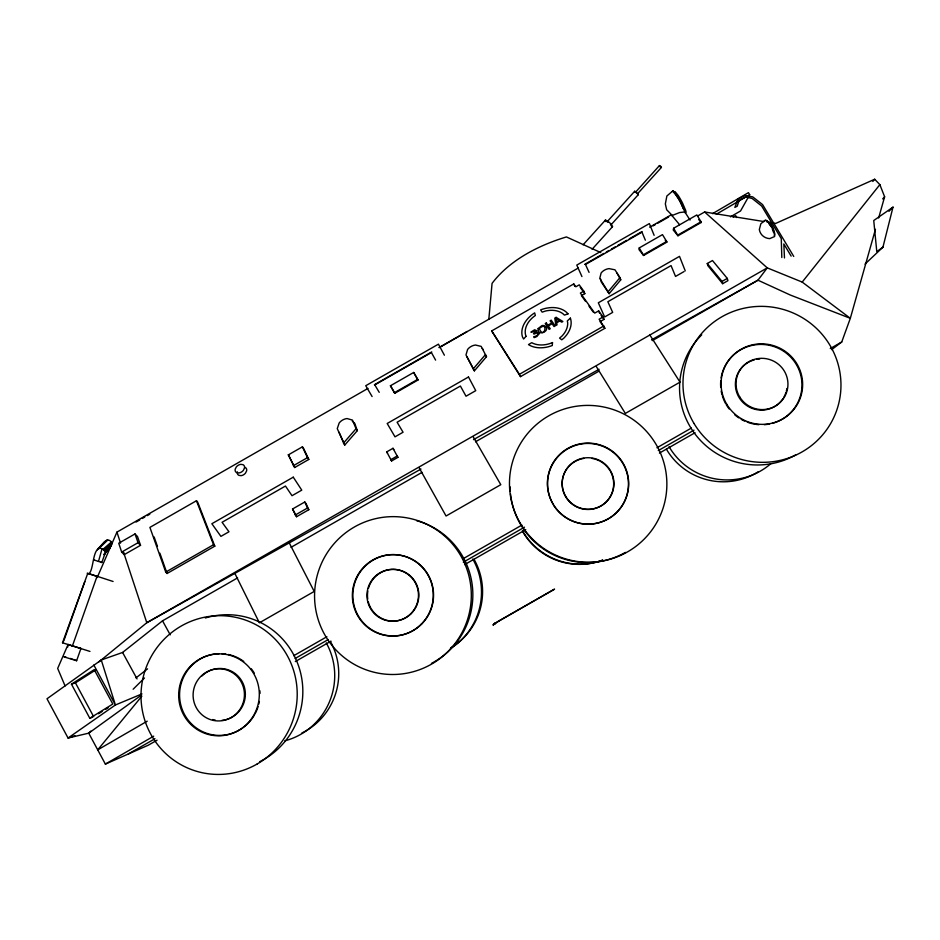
<?xml version="1.0" encoding="UTF-8"?>
<svg xmlns="http://www.w3.org/2000/svg" width="940" height="940" viewBox="0 0 940 940"><rect width="100%" height="100%" fill="white"/><g stroke="black" fill="none" stroke-linecap="round" stroke-linejoin="round"><path stroke-width="1.41" d="M67.809 646.955L67.833 645.639M488.812 319.377L492.066 283.375C509.633 260.075 538.761 245.258 566.421 236.939L600.778 252.566M639.247 247.913L638.977 249.582L643.595 255.469L666.812 242.167L666.648 241.463L662.477 234.624L639.247 247.913L643.595 255.469M673.639 228.232L673.216 229.983L677.975 235.775L701.205 222.486L701.052 221.758L696.857 214.931L673.639 228.232L677.975 235.775M882.942 247.185L893 207.153L873.742 220.524L876.785 251.626L882.942 247.185L865 264.105M105.022 553.519L101.802 562.496L98.5 561.415L102.072 548.702C92.12 545.024 94.212 570.157 88.854 573.682L96.562 576.126M875.457 229.29L850.324 318.319L841.735 341.984L831.653 349.656M878.641 217.986L884.622 196.789L879.864 184.628L874.693 179.246L775.664 223.438L766.958 222.028M66 657.178L63.991 656.86L76.622 660.726L80.946 648.459L80.182 648.048M89.97 651.42L62.51 642.784L87.773 573.318M63.814 640.81L84.835 581.59M72.263 646.356L97.02 576.396L87.209 573.224M68.138 644.37L57.669 668.422L65.083 685.942M97.196 577.548L116.948 532.111L368.01 388.396M635.581 192.042L637.485 193.84L661.396 167.449L660.714 166.298L659.434 165.581L635.475 192.289M659.434 165.581L660.127 166.733M712.532 213.65L748.44 192.653L749.697 194.709L740.567 210.948L730.451 216.858M672.359 191.654L673.075 190.679L676.095 194.404L680.255 201.43L685.272 212.922M499.375 620.67L493.089 625.041L494.37 623.549L554.577 589.121L499.281 620.8M697.527 216.059L704.624 211.993L767.252 267.877L802.196 282.082L879.864 184.628M141.869 696.152L97.713 749.861L105.374 764.102L148.191 745.244L157.05 740.215M104.117 554.06L108.264 549.019M494.381 624.301L495.58 622.868L493.97 624.007M108.453 549.524L104.07 554.753L104.669 554.224M608.309 291.517L619.942 277.629L614.971 269.804L608.944 268.617A9.001 6.404 -22.4 0 0 601.095 273.023L599.779 278.346L609.155 293.691L620.752 279.838L619.942 277.629M474.395 370.853L473.314 368.809L485.44 354.639L486.485 356.707L474.395 370.853L467.062 356.988M872.802 181.455L874.693 179.246M343.429 443.175L356.037 428.722L352.465 420.086L347.036 418.547A8.954 6.451 -33.1 0 0 339.187 422.953L337.26 428.628L344.733 445.09L357.318 430.661L354.768 423.423L352.253 421.038M97.396 549.794L104.646 541.64M583.094 244.788L605.372 220.172M607.087 221.781L634.664 191.302M638.26 194.697L610.706 225.177L610.495 224.46M592.094 249.264L612.422 226.787M882.672 198.904L884.622 196.789M888.946 211.324L893 207.153M98.336 548.561L106.655 540.3L108.876 540.136L110.72 541.182L111.684 543.155L103.87 550.029L102.072 548.702M90.792 731.12L88.724 733.165L68.056 738.029L47 698.784L101.262 659.986L122.588 652.454L162.526 620.823L237.597 577.889M133.139 689.232L144.49 677.987M104.951 551.792L111.519 545.541M99.123 548.243L107.771 540.065M111.754 544.331L104.516 550.887L103.87 550.029M103.036 549.277L111.331 542.086M673.075 190.679L666.871 196.002L665.344 203.91L666.648 209.726L671.982 215.189M109.334 548.478L110.274 547.679M98.994 661.831L146.804 622.727L767.252 267.877L757.957 280.202L652.36 340.621M135.994 677.881L147.568 668.857M62.51 642.784L63.333 642.184M141.059 695.377L88.724 733.165L97.713 749.861L147.227 721.168M71.44 684.155L94.223 669.656L112.8 704.036L89.805 718.254L71.44 684.155L75.435 682.851L95.715 669.95M98.5 713.754L102.119 711.521M105.738 709.289L108.147 707.797M716.268 214.261L749.697 194.709M733.165 217.093L735.656 215.636L736.831 217.575M105.374 764.102L153.69 736.173M439.027 347.577L467.11 331.503M374.379 384.754L431.73 351.924M439.38 347.541L578.288 268.029M584.668 264.387L603.786 253.447M606.335 251.979L608.873 250.522M611.423 249.065L615.254 246.879M617.803 245.422L626.721 240.311M629.271 238.854L642.008 231.557M649.658 227.186L671.325 214.778L679.596 224.707M136.053 522.064L139.802 519.914M142.304 518.481L144.795 517.047M147.298 515.625L149.801 514.192M390.464 385.753L413.682 372.463L414.364 373.591L418.006 380.007L394.788 393.296L390.464 385.753L394.788 393.296M583.775 291.165L580.368 293.104L594.738 313.114L598.651 310.882L603.045 316.98L599.121 319.224L604.878 328.307L520.513 376.623L491.69 330.915L573.776 283.927L575.832 286.794L579.216 284.855L583.775 291.165L584.809 293.656L581.413 295.607L585.62 301.458M196.448 500.75L149.906 527.387L165.746 572.096L167.073 573.482L214.802 546.152L197.706 502.195L196.448 500.75L213.545 544.718L214.802 546.152M394.412 392.697L417.654 379.396L418.006 380.007M288.368 454.854L302.41 446.829L303.726 448.65L308.802 459.449L294.69 467.521L288.368 454.854L294.69 467.521M643.395 254.775L666.648 241.463M677.811 235.071L701.052 221.758M293.351 465.723L307.486 457.639L308.802 459.449M684.038 271.578L675.543 276.43L671.054 265.597L607.851 301.74L612.68 312.374L604.643 316.98L598.322 302.786L679.502 256.362L685.248 270.885M603.045 316.98L604.009 319.389L600.084 321.633L604.878 328.307M165.746 572.096L213.545 544.718M707.268 263.517L712.473 260.533L727.278 278.404L727.924 280.672L722.66 283.68L707.938 265.773L707.268 263.517L722.014 281.424L722.66 283.68M520.513 376.623L519.385 374.32L603.927 325.91M392.99 448.298L397.902 457.345L391.604 460.953L386.716 451.882L392.99 448.298L393.801 449.567M292.551 508.998L304.795 501.995L306.088 503.711L308.813 509.703L296.546 516.73L292.551 508.998L296.546 516.73M295.231 515.026L307.521 508L308.813 509.703M722.014 281.424L727.278 278.404M291.036 547.315L422.072 472.35M475.511 441.788L598.921 371.183M293.75 655.697L326.885 636.732M463.244 558.665L521.865 525.107M656.954 447.769L691.358 428.076M830.267 348.552L841.735 341.984M128.192 754.045L154.971 738.723M295.113 658.505L328.283 639.529M463.326 562.202L524.485 527.187M658.27 450.601L693.979 430.156M295.336 661.548L330.986 641.139M464.654 564.611L525.754 529.631M659.422 453.103L695.071 432.706M493.582 624.466L495.169 623.373M493.253 624.853L494.781 623.831M653.042 225.905L655.427 224.542M657.812 223.18L668.552 217.034M135.031 533.932L118.746 543.238L121.671 552.074L124.198 554.647L140.53 545.317L137.51 536.54L135.031 533.932L138.039 542.709L140.53 545.317M121.671 552.074L138.039 542.709M420.991 469.06L146.804 622.727L123.704 552.72M473.525 439.626L599.086 369.255M651.608 339.81L757.957 280.202L790.387 295.066L850.324 318.319L802.196 282.082M671.759 215.636L679.608 212.558L684.825 211.947L690.042 220.054M141.964 693.908L115.42 704.977L68.056 738.029L74.906 735.632M89.805 718.254L92.39 717.243M661.396 167.449L660.385 166.968M80.946 648.459L68.35 644.582M704.624 211.993L764.067 221.57M101.743 562.484L100.85 562.202M637.766 194.65L638.072 194.733A2.667 0.623 42.5 0 0 638.272 194.286L634.852 191.255A2.667 0.623 42.5 0 0 634.664 191.701L634.841 192.054M88.854 573.682L89.57 573.905M70.5 658.447L72.122 658.952M95.715 575.832L113.094 581.484M98.5 561.415L93.742 559.911L94.458 560.146M611.493 226.646L612.069 226.822A5.217 1.093 42.5 0 0 612.398 226.047L610.671 223.743A4.665 0.975 42.5 0 0 607.898 221.288L605.724 220.113A5.217 1.093 42.5 0 0 605.407 220.924L605.783 221.57M73.626 659.445L74.895 659.904M75.858 660.28L76.622 660.726M607.557 221.852L608.391 222.357M768.615 222.204L765.63 219.937L764.079 221.041L760.848 223.802L759.32 229.548C760.155 234.777 764.549 238.396 769.754 238.619L774.63 236.516L774.196 232.486L771.893 227.01L768.615 222.204L769.707 224.801M673.757 192.442L676.835 196.155A11.433 1.387 62 0 1 681.218 203.886L683.556 209.009M482.232 348.47L483.383 349.786M698.773 219.608L701.205 222.486M665.25 240.229L666.812 242.167M601.071 315.323L604.009 319.389M580.203 287.276L584.809 293.656M588.981 306.146L593.187 312.01M609.155 293.691L601.353 282.082L600.472 278.792M356.037 428.722L357.318 430.661M391.604 460.953L390.793 459.684L397.091 456.076L397.902 457.345M386.716 451.882L387.538 453.151M649.587 334.546L680.008 382.145L625.347 413.424L596.371 366.647M491.69 330.915L519.385 374.32M793.748 256.444L762.587 204.603L752.752 196.895L744.962 195.496L738.088 198.939L734.845 207.399L737.207 206.213L739.134 200.279L745.82 196.93L752.141 198.469L761.67 206.025L781.281 238.654L781.81 257.525M791.139 256.115L783.831 243.942L784.477 257.936M379.231 392.344L374.802 384.906L431.401 352.547L435.608 360.114M372.099 396.539L365.742 385.717L438.451 344.157L444.385 355.203M473.325 437.018L500.797 484.688L446.054 516.013L419.252 467.956M413.682 372.463L417.654 379.396M617.075 273.246L620.752 279.838M473.314 368.809L465.981 354.944L467.603 349.433A8.942 6.463 -27.7 0 1 475.452 345.027L481.186 346.402L486.485 356.707M162.526 620.823L170.222 634.841M122.588 652.454L137.052 678.927M93.824 665.038L115.42 704.977L101.262 659.986M75.435 682.851L93.683 716.727M289.015 542.439L314.207 591.448L259.393 622.809L234.859 573.412M676.095 194.404L677.376 197.047M302.41 446.829L307.486 457.639M589.074 272.389L585.467 264.481L641.973 232.18L645.357 240.205M304.795 501.995L307.521 508M581.942 276.572L576.784 265.08L649.364 223.591L654.123 235.317M339.046 432.259L344.733 445.09M772.281 228.855L773.62 232.603M573.776 283.927L574.763 286.336M598.651 310.882L599.603 313.29M154.101 536.928L157.462 546.41M159.871 553.178L167.073 573.482M123.363 552.133L124.198 554.647M116.948 532.111L120.543 543.109M770.941 463.573A66.681 65.788 19.5 0 1 669.068 446.7M758.286 471.727A65.353 64.484 19.7 0 1 666.436 449.226M326.274 642.901A66.94 65.871 -75.2 0 1 284.796 740.849M602.669 560.04A65.107 64.837 26.5 0 1 522.663 531.523M602.658 560.264A66.423 66.141 26 0 1 522.393 530.654M330.445 641.538A65.6 64.578 -75.3 0 1 301.799 733.071M474.042 559.347A65.248 64.825 -79 0 1 450.93 647.801M472.785 559.042A66.576 66.129 -78.7 0 1 450.436 648.541M610.847 472.139A25.803 25.686 21.9 0 1 598.428 507.271A25.803 25.686 21.9 0 1 563.824 492.936A25.803 25.686 21.9 0 1 579.921 459.319M581.202 458.943A25.803 25.686 21.9 0 1 583.834 458.391M591.906 458.403A25.803 25.686 21.9 0 1 594.538 458.967M595.819 459.355A25.803 25.686 21.9 0 1 599.579 460.906M600.754 461.552A25.803 25.686 21.9 0 1 610.213 470.964M416.573 520.666A77.115 76.528 -76.5 0 1 472.432 586.748A77.115 76.528 -76.5 0 1 431.46 663.405M205.32 617.991A77.609 76.187 -74.2 0 1 297.78 663.793A77.609 76.187 -74.2 0 1 259.722 761.694M721.109 377.951A40.749 40.103 18.2 0 1 761.87 344.44A40.749 40.103 18.2 0 1 801.644 379.842A40.749 40.103 18.2 0 1 772.151 423.399M769.578 423.999A40.749 40.103 18.2 0 1 764.267 424.68M758.956 424.669A40.749 40.103 18.2 0 1 747.241 422.154M744.762 421.144A40.749 40.103 18.2 0 1 741.202 419.334M738.934 417.936A40.749 40.103 18.2 0 1 734.669 414.716M729.182 408.959A40.749 40.103 18.2 0 1 726.197 404.576M725.551 403.436A40.749 40.103 18.2 0 1 722.437 396.139M722.061 394.882A40.749 40.103 18.2 0 1 721.192 391.04M720.71 387.104A40.749 40.103 18.2 0 1 720.769 380.571M368.421 588.37A25.873 25.674 -76.1 0 1 400.076 570.298A25.873 25.674 -76.1 0 1 417.901 602.093A25.873 25.674 -76.1 0 1 386.258 620.177M384.977 619.777A25.873 25.674 -76.1 0 1 371.464 609.155M370.783 608.004A25.873 25.674 -76.1 0 1 368.28 601.753M367.752 599.109A25.873 25.674 -76.1 0 1 367.846 591.013M552.896 503.781A40.667 40.467 21.9 0 0 623.279 503.911A40.667 40.467 21.9 0 0 587.982 443.104A40.667 40.467 21.9 0 0 552.896 503.781A40.561 40.361 21.9 0 1 587.559 443.433A40.561 40.361 21.9 0 1 623.42 503.452A40.561 40.361 21.9 0 1 553.46 504.968M783.114 398.454A25.921 25.509 18.2 0 1 740.473 399.571A25.921 25.509 18.2 0 1 754.327 359.867M756.97 359.303A25.921 25.509 18.2 0 1 759.673 359.033M786.874 388.537A25.921 25.509 18.2 0 1 786.334 391.146M785.969 392.427A25.921 25.509 18.2 0 1 783.807 397.315M228.314 654.499A40.937 40.162 -74.1 0 1 243.742 661.443M251.286 668.786A40.937 40.162 -74.1 0 1 254.293 673.158M259.887 690.783A40.937 40.162 -74.1 0 1 260.016 693.45M259.37 701.452A40.937 40.162 -74.1 0 1 258.805 704.084M258.089 706.645A40.937 40.162 -74.1 0 1 254.94 714.059M254.282 715.211A40.937 40.162 -74.1 0 1 184.945 715.293A40.937 40.162 -74.1 0 1 219.184 653.664M221.793 653.688A40.937 40.162 -74.1 0 1 225.718 654.04M245.152 467.415A5.346 3.748 -36.6 0 1 246.621 470.87L245.516 473.079A5.158 3.619 -36.6 0 1 241.016 475.663L238.831 475.323A5.346 3.748 -36.6 0 1 237.374 471.856M768.967 223.508A8.072 2.397 62 0 1 771.282 226.904M202.018 675.931A26.05 25.556 -74.1 0 1 243.072 683.486A26.05 25.556 -74.1 0 1 221.969 720.369M215.284 720.134A26.05 25.556 -74.1 0 1 212.675 719.547M795.863 454.772A77.256 76.058 18.4 0 1 695.87 435.091A77.256 76.058 18.4 0 1 701.734 334.816M625.417 552.391A76.915 76.551 22.5 0 1 510.526 493.97M510.267 491.115A76.915 76.551 22.5 0 1 510.091 486.826M774.36 235.529A9.001 2.679 62 0 0 774.783 233.649L773.209 228.361A8.072 2.409 62 0 0 769.884 223.003L766.805 220.759A9.001 2.679 61.9 0 0 766.17 221.006M685.589 212.605A12.749 1.563 62.1 0 0 685.636 210.29L682.558 203.146A11.433 1.398 62.1 0 0 678.163 195.426L675.084 191.701A12.749 1.563 62 0 0 674.709 191.831M552.509 342.571L552.274 345.521A25.78 18.683 -24.9 0 1 528.48 344.592L531.735 342.689A22.207 16.098 -24.9 0 0 552.509 342.571M539.019 333.759L536.846 336.544L534.167 337.613L533.673 336.696A5.687 4.124 -25.4 0 0 535.706 336.203L537.139 335.333A1.88 1.363 -25.4 0 0 537.762 334.382L537.375 333.265A1.41 1.022 -25.4 0 0 536.458 333.03L533.967 334.135L533.532 333.488C539.689 327.613 531.312 333.195 530.889 332.102L534.637 329.752L536.857 330.751C534.296 333.912 538.855 330.81 539.019 333.759M539.302 328.554C543.966 340.774 549.195 319.753 539.302 328.554M538.15 328.554C537.093 337.601 552.414 330.198 544.178 325.698A3.666 2.655 -25.1 0 0 541.934 325.593L538.15 328.554M244.482 468.144L243.366 470.364A5.17 3.619 -36.6 0 1 238.854 472.949L236.668 472.609A5.358 3.748 -36.6 0 1 235.212 469.142L236.328 466.933A5.17 3.619 -36.6 0 1 240.828 464.36L243.013 464.677A5.358 3.748 -36.6 0 1 244.482 468.144M526.036 336.344L523.592 339.011L522.464 336.861A25.78 18.683 -24.9 0 1 534.672 312.879L535.342 315.499A22.207 16.098 -24.9 0 0 526.036 336.344M105.586 540.841L97.748 549.089L106.655 540.3L105.586 540.841M570.392 318.131L567.29 320.94L567.701 322.808A22.207 16.098 -24.9 0 1 561.956 336.085L559.582 338.095L561.756 339.798L563.589 338.365A25.78 18.683 -24.9 0 0 570.392 318.131M546.316 322.972L545.223 323.595L549.125 329.364L550.229 328.741L548.314 325.91L552.121 323.724L554.048 326.556L555.152 325.921L551.216 320.164L550.111 320.798L551.651 323.055L547.844 325.228L546.316 322.972M556.128 317.356L554.776 318.131L555.928 325.475L557.044 324.84L556.692 322.796L559.852 320.987L561.721 322.173L562.884 321.504L556.128 317.356M559.1 320.517L556.551 321.974L555.963 318.531L559.1 320.517M293.268 477.168L211.853 523.733L220.912 536.376L228.972 531.77L222.075 522.288L285.466 486.039L292.023 495.709L301.764 490.139L293.268 477.168M468.496 376.987L387.186 423.482L395 436.841L403.06 432.236L397.103 422.224L460.4 386.035L466.017 396.222L475.746 390.664L468.496 376.987M568.007 313.866L564.458 315.123A22.207 16.098 -24.9 0 0 545.788 310.952L542.157 312.139L540.618 309.883A25.78 18.683 -24.9 0 1 568.007 313.866M520.114 523.004A78.76 78.384 21.9 0 0 656.437 523.087A78.76 78.384 21.9 0 0 587.947 405.399A78.76 78.384 21.9 0 0 520.114 523.004M565.668 496.332A25.885 25.768 21.9 0 0 610.483 496.438A25.885 25.768 21.9 0 0 588.029 457.71A25.885 25.768 21.9 0 0 565.668 496.332M257.172 763.985A79.489 77.996 -74.1 0 0 259.135 626.498A79.489 77.996 -74.1 0 0 141.012 694.707A79.489 77.996 -74.1 0 0 257.172 763.985M726.749 404.271A40.855 40.197 18.2 0 0 797.39 404.224A40.855 40.197 18.2 0 0 761.435 343.852A40.855 40.197 18.2 0 0 726.749 404.271M410.78 613.738A25.956 25.756 -76.1 0 0 399.594 570.274A25.956 25.756 -76.1 0 0 367.775 601.894A25.956 25.756 -76.1 0 0 410.78 613.738M448.004 651.538A78.972 78.349 -76.1 0 0 413.718 519.385A78.972 78.349 -76.1 0 0 317.097 615.782A78.972 78.349 -76.1 0 0 448.004 651.538M421.508 624.148A40.667 40.35 -76.1 0 0 403.941 556.069A40.667 40.35 -76.1 0 0 354.11 605.642A40.667 40.35 -76.1 0 0 421.508 624.148M739.616 396.774A26.003 25.592 18.2 0 0 784.595 396.762A26.003 25.592 18.2 0 0 761.717 358.316A26.003 25.592 18.2 0 0 739.616 396.774M238.584 730.451A41.043 40.267 -74.1 0 0 239.724 659.469A41.043 40.267 -74.1 0 0 178.682 694.578A41.043 40.267 -74.1 0 0 238.584 730.451M231.228 717.549A26.132 25.639 -74.1 0 0 231.98 672.359A26.132 25.639 -74.1 0 0 193.1 694.684A26.132 25.639 -74.1 0 0 231.228 717.549M694.014 423.47A79.125 77.867 18.2 0 0 830.843 423.2A79.125 77.867 18.2 0 0 761.071 306.358A79.125 77.867 18.2 0 0 694.014 423.47M421.214 624.277A40.773 40.455 -76.1 0 0 403.613 556.022A40.773 40.455 -76.1 0 0 353.652 605.724A40.773 40.455 -76.1 0 0 421.214 624.277"/></g></svg>
